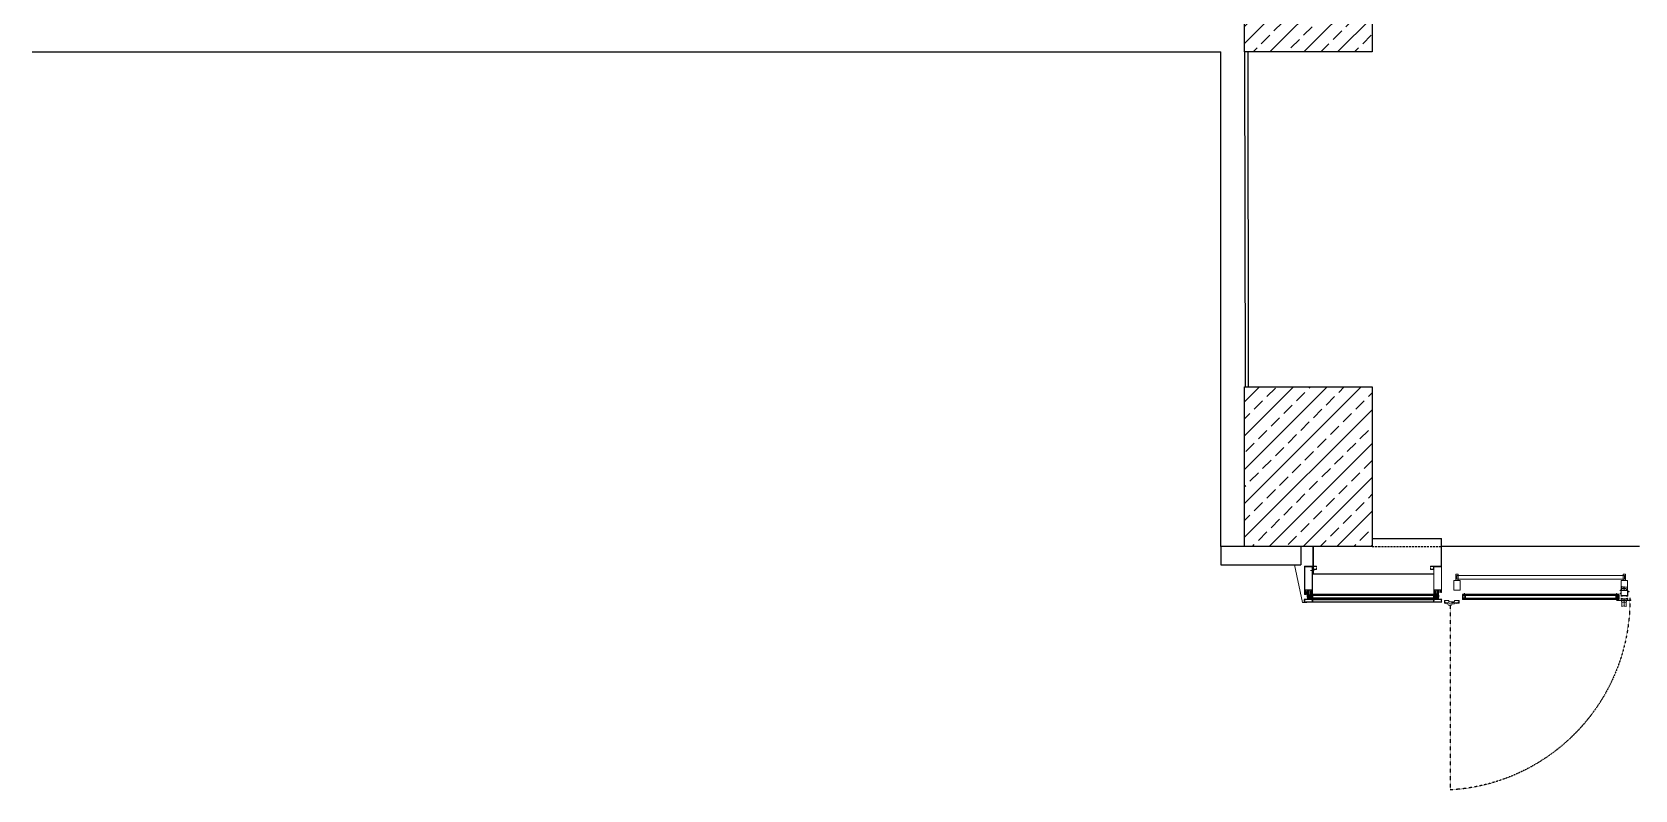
# Model space of a CAD drawing. Header units: metres. Extents: x -11418 to 773, y -8631 to 3561.
# Drawn here: x -5038 to -4034, y -8559 to -8083 of the extents above; entities that cross this region are included whole.
import ezdxf

# ---------------------------------------------------------------- set-up
doc = ezdxf.new("R2010")
doc.units = ezdxf.units.M
doc.header["$LTSCALE"] = 0.01
doc.header["$MEASUREMENT"] = 0
doc.linetypes.add('HIDDEN', pattern=[9.525, 6.35, -3.175])
doc.layers.get('0').update_dxf_attribs({"color": 30, "lineweight": 0})
for name, color, linetype in [('AG-DOOR-OPENING', 9, 'HIDDEN'), ('AG-ELEV-02', 152, 'Continuous'), ('AG-HIDDEN', 9, 'HIDDEN'), ('AG-PLASTER', 73, 'Continuous'), ('CAM', 1, 'Continuous'), ('V-0_Hatch_Concrete', 252, 'Continuous'), ('V-2_Column', 160, 'Continuous')]:
    doc.layers.add(name, color=color, linetype=linetype)
for name, color, linetype, lineweight in [('AG-Profile_Aluminium', 122, 'Continuous', 9), ('AG-Wall', 4, 'Continuous', 20), ('Cephe Duvarı', 3, 'Continuous', 30)]:
    doc.layers.add(name, color=color, linetype=linetype, lineweight=lineweight)

# ---------------------------------------------------------------- blocks, each defined once
blk = doc.blocks.new('150714_ARSA$0$KOLON 80X120')
at = {"layer": 'V-0_Hatch_Concrete'}
h = blk.add_hatch(dxfattribs=at)
h.set_pattern_fill('ANSI33', color=256, scale=60)
h.set_pattern_definition([(45, (-19036.79, -4512.143), (-10.606602, 10.606602), []), (45, (-19026.183, -4512.143), (-10.606602, 10.606602), [7.5, -3.75])])
h.paths.add_polyline_path([(0, 100), (80, 100), (80, 0), (0, 0)])
at = {"layer": 'V-2_Column'}
blk.add_lwpolyline([(0, 100), (80, 100), (80, 0), (0, 0), (0, 100)], dxfattribs=at)
blk = doc.blocks.new('150714_ARSA$0$Kolon 80x80')
at = {"layer": 'V-0_Hatch_Concrete'}
h = blk.add_hatch(dxfattribs=at)
h.set_pattern_fill('ANSI33', color=256, scale=0.6)
h.set_pattern_definition([(45, (-173.56495, -48.76922), (-0.10606602, 0.10606602), []), (45, (-173.45888, -48.76922), (-0.10606602, 0.10606602), [0.075, -0.0375])])
h.paths.add_polyline_path([(0, 0.8), (0.8, 0.8), (0.8, 0), (0, 0)])
blk.add_lwpolyline([(0, 0.8), (0.8, 0.8), (0.8, 0), (0, 0), (0, 0.8)])
blk = doc.blocks.new('A$C671812AB')
at = {"ltscale": 2.5}
blk.add_line((-17336, -3299), (-17359, -3299), dxfattribs=at)
at = {"layer": 'AG-ELEV-02', "ltscale": 2.5}
for p, q in [((-16971, -3099), (-16536, -3099)), ((-16536, -3273), (-16536, -3099)), ((-15296, -3149), (-16536, -3149)), ((-16586, -3323), (-17341, -3323))]:
    blk.add_line(p, q, dxfattribs=at)
at = {"layer": 'AG-ELEV-02'}
for p, q in [((-16588, -3499), (-17347, -3499)), ((-16588, -3483), (-17346, -3483)), ((-17345, -3483), (-17345, -3499)), ((-16588, -3483), (-16588, -3499))]:
    blk.add_line(p, q, dxfattribs=at)
at = {"layer": 'AG-HIDDEN', "ltscale": 200}
blk.add_line((-16971, -3149), (-16536, -3149), dxfattribs=at)
at = {"layer": 'AG-Profile_Aluminium'}
for p, q in [((-17409, -3501), (-17459, -3264)), ((-17381, -3501), (-17409, -3501))]:
    blk.add_line(p, q, dxfattribs=at)
for points in [[(-17340, -3152), (-17344, -3152), (-17344, -3323), (-17340, -3323), (-17340, -3152)], [(-17321, -3280), (-17320, -3280), (-17321, -3280), (-17321, -3274), (-17339, -3274), (-17339, -3292), (-17321, -3292), (-17321, -3285), (-17320, -3285), (-17320, -3293), (-17340, -3293), (-17340, -3273), (-17320, -3273), (-17320, -3280)], [(-16605, -3280), (-16606, -3280), (-16605, -3280), (-16605, -3274), (-16587, -3274), (-16587, -3292), (-16605, -3292), (-16605, -3285), (-16606, -3285), (-16606, -3293), (-16586, -3293), (-16586, -3273), (-16606, -3273), (-16606, -3280)]]:
    blk.add_lwpolyline(points, dxfattribs=at)
for points in [[(-17355, -3436), (-17356, -3437, -0.280185), (-17356, -3437), (-17357, -3437, -0.414214), (-17358, -3437), (-17358, -3432, -0.414214), (-17356, -3430), (-17354, -3430), (-17354, -3430, -0.414214), (-17354, -3429), (-17351, -3429, -0.414214), (-17350, -3430), (-17350, -3430), (-17348, -3430), (-17348, -3424, 0.414214), (-17350, -3422), (-17366, -3422), (-17366, -3439), (-17365, -3439), (-17365, -3440, -0.414898), (-17366, -3440), (-17366, -3440), (-17366, -3458), (-17367, -3459), (-17368, -3459, -0.401727), (-17369, -3458), (-17369, -3458), (-17369, -3458), (-17369, -3457), (-17369, -3457), (-17369, -3457), (-17369, -3456), (-17369, -3455), (-17369, -3455), (-17369, -3455), (-17369, -3454), (-17369, -3454), (-17369, -3453), (-17369, -3453), (-17369, -3452), (-17369, -3452), (-17369, -3451), (-17369, -3451), (-17369, -3451), (-17369, -3450), (-17369, -3450), (-17369, -3449), (-17369, -3448), (-17369, -3448), (-17369, -3448), (-17369, -3447), (-17369, -3447), (-17369, -3446), (-17369, -3446), (-17369, -3445), (-17369, -3445), (-17369, -3444), (-17369, -3444), (-17369, -3444), (-17369, -3443), (-17369, -3442), (-17369, -3442), (-17369, -3442), (-17371, -3440, 0.414204), (-17371, -3440), (-17373, -3442), (-17373, -3443), (-17373, -3443), (-17373, -3443), (-17373, -3444), (-17373, -3445), (-17373, -3445), (-17373, -3446), (-17373, -3446), (-17373, -3446), (-17373, -3447), (-17373, -3447), (-17373, -3448), (-17373, -3449), (-17373, -3449), (-17373, -3449), (-17373, -3450), (-17373, -3450), (-17373, -3451), (-17373, -3451), (-17373, -3452), (-17373, -3452), (-17373, -3453), (-17373, -3453), (-17373, -3453), (-17373, -3454), (-17373, -3454), (-17373, -3455), (-17373, -3456), (-17373, -3456), (-17373, -3456), (-17373, -3457), (-17373, -3457), (-17373, -3458), (-17373, -3458), (-17373, -3459), (-17373, -3459, -0.259555), (-17374, -3459), (-17375, -3459), (-17376, -3458), (-17376, -3440), (-17376, -3440, -0.414214), (-17377, -3440), (-17377, -3439), (-17376, -3439), (-17376, -3422), (-17393, -3422, 0.414214), (-17394, -3424), (-17394, -3430), (-17392, -3430), (-17392, -3430, -0.414214), (-17391, -3429), (-17388, -3429, -0.414214), (-17388, -3430), (-17388, -3430), (-17386, -3430, -0.414214), (-17384, -3432), (-17384, -3437, -0.414214), (-17385, -3437), (-17386, -3437, -0.280185), (-17386, -3437), (-17387, -3436), (-17387, -3436), (-17386, -3436), (-17386, -3433, 0.414214), (-17386, -3432), (-17389, -3432), (-17390, -3432), (-17390, -3432), (-17394, -3432, 0.414214), (-17394, -3433), (-17394, -3436), (-17393, -3436), (-17393, -3436), (-17393, -3437, -0.280185), (-17394, -3437), (-17396, -3437, -0.414214), (-17396, -3437), (-17396, -3273, -0.414214), (-17396, -3273), (-17347, -3273, -0.400911), (-17346, -3273), (-17346, -3437, -0.414214), (-17347, -3437), (-17348, -3437, -0.280185), (-17349, -3437), (-17349, -3436), (-17349, -3436), (-17348, -3436), (-17348, -3433, 0.414214), (-17349, -3432), (-17352, -3432), (-17352, -3432), (-17353, -3432), (-17356, -3432, 0.414214), (-17356, -3433), (-17356, -3436), (-17355, -3436)], [(-16545, -3436), (-16546, -3437, -0.280185), (-16546, -3437), (-16547, -3437, -0.414214), (-16548, -3437), (-16548, -3432, -0.414214), (-16546, -3430), (-16544, -3430), (-16544, -3430, -0.414214), (-16544, -3429), (-16541, -3429, -0.414214), (-16540, -3430), (-16540, -3430), (-16538, -3430), (-16538, -3424, 0.414214), (-16540, -3422), (-16556, -3422), (-16556, -3439), (-16555, -3439), (-16555, -3440, -0.414898), (-16556, -3440), (-16556, -3440), (-16556, -3458), (-16557, -3459), (-16558, -3459, -0.401727), (-16559, -3458), (-16559, -3458), (-16559, -3458), (-16559, -3457), (-16559, -3457), (-16559, -3457), (-16559, -3456), (-16559, -3455), (-16559, -3455), (-16559, -3455), (-16559, -3454), (-16559, -3454), (-16559, -3453), (-16559, -3453), (-16559, -3452), (-16559, -3452), (-16559, -3451), (-16559, -3451), (-16559, -3451), (-16559, -3450), (-16559, -3450), (-16559, -3449), (-16559, -3448), (-16559, -3448), (-16559, -3448), (-16559, -3447), (-16559, -3447), (-16559, -3446), (-16559, -3446), (-16559, -3445), (-16559, -3445), (-16559, -3444), (-16559, -3444), (-16559, -3444), (-16559, -3443), (-16559, -3442), (-16559, -3442), (-16559, -3442), (-16561, -3440, 0.414204), (-16561, -3440), (-16563, -3442), (-16563, -3443), (-16563, -3443), (-16563, -3443), (-16563, -3444), (-16563, -3445), (-16563, -3445), (-16563, -3446), (-16563, -3446), (-16563, -3446), (-16563, -3447), (-16563, -3447), (-16563, -3448), (-16563, -3449), (-16563, -3449), (-16563, -3449), (-16563, -3450), (-16563, -3450), (-16563, -3451), (-16563, -3451), (-16563, -3452), (-16563, -3452), (-16563, -3453), (-16563, -3453), (-16563, -3453), (-16563, -3454), (-16563, -3454), (-16563, -3455), (-16563, -3456), (-16563, -3456), (-16563, -3456), (-16563, -3457), (-16563, -3457), (-16563, -3458), (-16563, -3458), (-16563, -3459), (-16563, -3459, -0.259555), (-16564, -3459), (-16565, -3459), (-16566, -3458), (-16566, -3440), (-16566, -3440, -0.414214), (-16567, -3440), (-16567, -3439), (-16566, -3439), (-16566, -3422), (-16583, -3422, 0.414214), (-16584, -3424), (-16584, -3430), (-16582, -3430), (-16582, -3430, -0.414214), (-16581, -3429), (-16578, -3429, -0.414214), (-16578, -3430), (-16578, -3430), (-16576, -3430, -0.414214), (-16574, -3432), (-16574, -3437, -0.414214), (-16575, -3437), (-16576, -3437, -0.280185), (-16576, -3437), (-16577, -3436), (-16577, -3436), (-16576, -3436), (-16576, -3433, 0.414214), (-16576, -3432), (-16579, -3432), (-16580, -3432), (-16580, -3432), (-16584, -3432, 0.414214), (-16584, -3433), (-16584, -3436), (-16583, -3436), (-16583, -3436), (-16583, -3437, -0.280185), (-16584, -3437), (-16586, -3437, -0.414214), (-16586, -3437), (-16586, -3273, -0.414214), (-16586, -3273), (-16537, -3273, -0.400911), (-16536, -3273), (-16536, -3437, -0.414214), (-16537, -3437), (-16538, -3437, -0.280185), (-16539, -3437), (-16539, -3436), (-16539, -3436), (-16538, -3436), (-16538, -3433, 0.414214), (-16539, -3432), (-16542, -3432), (-16542, -3432), (-16543, -3432), (-16546, -3432, 0.414214), (-16546, -3433), (-16546, -3436), (-16545, -3436)], [(-17371, -3497), (-17347, -3497, 0.415475), (-17347, -3497), (-17347, -3489), (-17348, -3488, -0.734294), (-17347, -3485, 0.180054), (-17346, -3485), (-17346, -3483, -1.029401), (-17346, -3483), (-17346, -3497, -0.414214), (-17347, -3499), (-17395, -3499, -0.414214), (-17397, -3497), (-17397, -3483, -1.029594), (-17396, -3483), (-17396, -3485, 0.18004), (-17395, -3485, -0.734976), (-17394, -3488), (-17395, -3489), (-17395, -3497, 0.415536), (-17395, -3497)], [(-17369, -3478), (-17369, -3478), (-17369, -3479, 0.280182), (-17368, -3479), (-17367, -3479, 0.414214), (-17366, -3479), (-17366, -3469, -0.198912), (-17365, -3468), (-17365, -3467, 0.198912), (-17364, -3466), (-17364, -3456, 0.414214), (-17365, -3455), (-17365, -3455, 0.414214), (-17366, -3456), (-17366, -3464, -0.414156), (-17366, -3464), (-17370, -3464, -0.414272), (-17370, -3464), (-17370, -3463, -0.414214), (-17370, -3463), (-17370, -3463, -0.244698), (-17370, -3463), (-17369, -3464, 0.414214), (-17369, -3464), (-17369, -3464), (-17369, -3462, 0.244698), (-17370, -3462), (-17370, -3462, -0.414214), (-17370, -3462), (-17370, -3461, -0.414214), (-17370, -3461), (-17370, -3461, -0.244698), (-17370, -3461), (-17369, -3462, 0.414214), (-17369, -3462), (-17369, -3461), (-17369, -3460, 0.244698), (-17370, -3460), (-17370, -3460, -0.414214), (-17370, -3460), (-17370, -3458, -0.414214), (-17370, -3458), (-17370, -3458, -0.244698), (-17370, -3458), (-17369, -3459, 0.414214), (-17369, -3459), (-17369, -3459), (-17369, -3458, 0.244698), (-17370, -3458), (-17370, -3458, -0.414214), (-17370, -3457), (-17370, -3456, -0.414214), (-17370, -3456), (-17370, -3456, -0.244698), (-17370, -3456), (-17369, -3457, 0.414214), (-17369, -3457), (-17369, -3457), (-17369, -3456, 0.244698), (-17370, -3456), (-17370, -3456, -0.414214), (-17370, -3455), (-17370, -3454, -0.414214), (-17370, -3454), (-17370, -3454, -0.244698), (-17370, -3454), (-17369, -3455, 0.414214), (-17369, -3455), (-17369, -3455), (-17370, -3453, 0), (-17370, -3453, 0.244698), (-17371, -3452), (-17371, -3452, 0.244698), (-17372, -3453), (-17374, -3455), (-17373, -3455, 0.414214), (-17373, -3455), (-17372, -3454, -0.244698), (-17372, -3454), (-17372, -3454, -0.414214), (-17372, -3454), (-17372, -3455, -0.414214), (-17372, -3456), (-17372, -3456, 0.244698), (-17373, -3456), (-17374, -3457), (-17373, -3457, 0.414214), (-17373, -3457), (-17372, -3456, -0.244698), (-17372, -3456), (-17372, -3456, -0.414214), (-17372, -3456), (-17372, -3457, -0.414214), (-17372, -3458), (-17372, -3458, 0.244698), (-17373, -3458), (-17374, -3459), (-17373, -3459, 0.414214), (-17373, -3459), (-17372, -3458, -0.244698), (-17372, -3458), (-17372, -3458, -0.414214), (-17372, -3458), (-17372, -3460, -0.414214), (-17372, -3460), (-17372, -3460, 0.244698), (-17373, -3460), (-17374, -3461), (-17373, -3462, 0.414214), (-17373, -3462), (-17372, -3461, -0.244698), (-17372, -3461), (-17372, -3461, -0.414214), (-17372, -3461), (-17372, -3462, -0.414214), (-17372, -3462), (-17372, -3462, 0.244698), (-17373, -3462), (-17374, -3464), (-17373, -3464, 0.414214), (-17373, -3464), (-17372, -3463, -0.244698), (-17372, -3463), (-17372, -3463, -0.414214), (-17372, -3463), (-17372, -3464, -0.414214), (-17372, -3464), (-17376, -3464, -0.414214), (-17376, -3464), (-17376, -3456, 0.414214), (-17377, -3455), (-17378, -3455, 0.414214), (-17378, -3456), (-17378, -3466, 0.198912), (-17377, -3467), (-17377, -3468, -0.198912), (-17376, -3469), (-17376, -3479, 0.414214), (-17376, -3479), (-17374, -3479, 0.280182), (-17373, -3479), (-17373, -3478), (-17373, -3478), (-17374, -3478), (-17374, -3475, -0.414214), (-17374, -3474), (-17372, -3474), (-17371, -3474), (-17371, -3474), (-17369, -3474, -0.414214), (-17368, -3475), (-17368, -3478)], [(-17371, -3438, 0.414204), (-17371, -3438), (-17373, -3440, -0.668177), (-17374, -3439), (-17374, -3422), (-17368, -3422), (-17368, -3439, -0.668169), (-17369, -3440)], [(-16561, -3497), (-16537, -3497, 0.415475), (-16537, -3497), (-16537, -3489), (-16538, -3488, -0.734294), (-16537, -3485, 0.180054), (-16536, -3485), (-16536, -3483, -1.029401), (-16536, -3483), (-16536, -3497, -0.414214), (-16537, -3499), (-16585, -3499, -0.414214), (-16587, -3497), (-16587, -3483, -1.029594), (-16586, -3483), (-16586, -3485, 0.18004), (-16585, -3485, -0.734976), (-16584, -3488), (-16585, -3489), (-16585, -3497, 0.415536), (-16585, -3497)], [(-16559, -3478), (-16559, -3478), (-16559, -3479, 0.280182), (-16558, -3479), (-16557, -3479, 0.414214), (-16556, -3479), (-16556, -3469, -0.198912), (-16555, -3468), (-16555, -3467, 0.198912), (-16554, -3466), (-16554, -3456, 0.414214), (-16555, -3455), (-16555, -3455, 0.414214), (-16556, -3456), (-16556, -3464, -0.414156), (-16556, -3464), (-16560, -3464, -0.414272), (-16560, -3464), (-16560, -3463, -0.414214), (-16560, -3463), (-16560, -3463, -0.244698), (-16560, -3463), (-16559, -3464, 0.414214), (-16559, -3464), (-16559, -3464), (-16559, -3462, 0.244698), (-16560, -3462), (-16560, -3462, -0.414214), (-16560, -3462), (-16560, -3461, -0.414214), (-16560, -3461), (-16560, -3461, -0.244698), (-16560, -3461), (-16559, -3462, 0.414214), (-16559, -3462), (-16559, -3461), (-16559, -3460, 0.244698), (-16560, -3460), (-16560, -3460, -0.414214), (-16560, -3460), (-16560, -3458, -0.414214), (-16560, -3458), (-16560, -3458, -0.244698), (-16560, -3458), (-16559, -3459, 0.414214), (-16559, -3459), (-16559, -3459), (-16559, -3458, 0.244698), (-16560, -3458), (-16560, -3458, -0.414214), (-16560, -3457), (-16560, -3456, -0.414214), (-16560, -3456), (-16560, -3456, -0.244698), (-16560, -3456), (-16559, -3457, 0.414214), (-16559, -3457), (-16559, -3457), (-16559, -3456, 0.244698), (-16560, -3456), (-16560, -3456, -0.414214), (-16560, -3455), (-16560, -3454, -0.414214), (-16560, -3454), (-16560, -3454, -0.244698), (-16560, -3454), (-16559, -3455, 0.414214), (-16559, -3455), (-16559, -3455), (-16560, -3453, 0), (-16560, -3453, 0.244698), (-16561, -3452), (-16561, -3452, 0.244698), (-16562, -3453), (-16564, -3455), (-16563, -3455, 0.414214), (-16563, -3455), (-16562, -3454, -0.244698), (-16562, -3454), (-16562, -3454, -0.414214), (-16562, -3454), (-16562, -3455, -0.414214), (-16562, -3456), (-16562, -3456, 0.244698), (-16563, -3456), (-16564, -3457), (-16563, -3457, 0.414214), (-16563, -3457), (-16562, -3456, -0.244698), (-16562, -3456), (-16562, -3456, -0.414214), (-16562, -3456), (-16562, -3457, -0.414214), (-16562, -3458), (-16562, -3458, 0.244698), (-16563, -3458), (-16564, -3459), (-16563, -3459, 0.414214), (-16563, -3459), (-16562, -3458, -0.244698), (-16562, -3458), (-16562, -3458, -0.414214), (-16562, -3458), (-16562, -3460, -0.414214), (-16562, -3460), (-16562, -3460, 0.244698), (-16563, -3460), (-16564, -3461), (-16563, -3462, 0.414214), (-16563, -3462), (-16562, -3461, -0.244698), (-16562, -3461), (-16562, -3461, -0.414214), (-16562, -3461), (-16562, -3462, -0.414214), (-16562, -3462), (-16562, -3462, 0.244698), (-16563, -3462), (-16564, -3464), (-16563, -3464, 0.414214), (-16563, -3464), (-16562, -3463, -0.244698), (-16562, -3463), (-16562, -3463, -0.414214), (-16562, -3463), (-16562, -3464, -0.414214), (-16562, -3464), (-16566, -3464, -0.414214), (-16566, -3464), (-16566, -3456, 0.414214), (-16567, -3455), (-16568, -3455, 0.414214), (-16568, -3456), (-16568, -3466, 0.198912), (-16567, -3467), (-16567, -3468, -0.198912), (-16566, -3469), (-16566, -3479, 0.414214), (-16566, -3479), (-16564, -3479, 0.280182), (-16563, -3479), (-16563, -3478), (-16563, -3478), (-16564, -3478), (-16564, -3475, -0.414214), (-16564, -3474), (-16562, -3474), (-16561, -3474), (-16561, -3474), (-16559, -3474, -0.414214), (-16558, -3475), (-16558, -3478)], [(-16561, -3438, 0.414204), (-16561, -3438), (-16563, -3440, -0.668177), (-16564, -3439), (-16564, -3422), (-16558, -3422), (-16558, -3439, -0.668169), (-16559, -3440)]]:
    blk.add_lwpolyline(points, format="xyb", close=True, dxfattribs=at)
for points in [[(-17348, -3421), (-17394, -3421), (-17394, -3277), (-17348, -3277)], [(-16538, -3421), (-16584, -3421), (-16584, -3277), (-16538, -3277)], [(-17374, -3472), (-17368, -3472), (-17368, -3466), (-17374, -3466)], [(-16564, -3472), (-16558, -3472), (-16558, -3466), (-16564, -3466)]]:
    blk.add_lwpolyline(points, close=True, dxfattribs=at)
at = {"layer": 'AG-Profile_Aluminium', "color": 9}
for points in [[(-17357, -3479), (-17358, -3480), (-17359, -3480), (-17358, -3479, 0.834458), (-17359, -3479), (-17359, -3480), (-17360, -3480), (-17360, -3479, 0.834458), (-17360, -3479), (-17361, -3480), (-17362, -3480), (-17362, -3480, 0.363249), (-17362, -3479), (-17368, -3479, -0.414214), (-17369, -3478), (-17369, -3478), (-17368, -3478), (-17368, -3477, 0.543452), (-17374, -3477), (-17374, -3478), (-17373, -3478), (-17373, -3478, -0.414214), (-17374, -3479), (-17380, -3479, 0.363249), (-17380, -3480), (-17380, -3480), (-17381, -3480), (-17382, -3479, 0.834458), (-17382, -3479), (-17382, -3480), (-17383, -3480), (-17383, -3479, 0.834458), (-17384, -3479), (-17383, -3480), (-17384, -3480), (-17385, -3479, 0.834458), (-17385, -3479), (-17385, -3480), (-17386, -3480), (-17386, -3479, 0.834458), (-17387, -3479), (-17386, -3480), (-17387, -3480), (-17388, -3479, 0.834458), (-17388, -3479), (-17388, -3480), (-17389, -3480), (-17389, -3479, 0.834458), (-17390, -3479), (-17389, -3480), (-17390, -3480), (-17391, -3479, 0.834458), (-17391, -3479), (-17391, -3480), (-17392, -3480), (-17392, -3479, 0.834458), (-17393, -3479), (-17392, -3480), (-17393, -3480), (-17394, -3479, 0.834458), (-17394, -3479), (-17394, -3480), (-17395, -3480), (-17395, -3479, 0.833224), (-17396, -3479), (-17396, -3479, -0.121295), (-17396, -3480, -0.083975), (-17398, -3479, 0.853065), (-17398, -3479, -0.075674), (-17396, -3482, 0.344474), (-17395, -3482), (-17373, -3482, 0.253164), (-17372, -3482, -0.541002), (-17370, -3482, 0.253164), (-17369, -3482), (-17347, -3482, 0.344474), (-17346, -3482, -0.075525), (-17344, -3479, 0.853065), (-17345, -3479, -0.085692), (-17347, -3480, -0.114183), (-17346, -3479), (-17346, -3479, 0.833224), (-17347, -3479), (-17347, -3480), (-17348, -3480), (-17348, -3479, 0.834458), (-17348, -3479), (-17349, -3480), (-17350, -3480), (-17349, -3479, 0.834458), (-17350, -3479), (-17350, -3480), (-17351, -3480), (-17351, -3479, 0.834458), (-17351, -3479), (-17352, -3480), (-17353, -3480), (-17352, -3479, 0.834458), (-17353, -3479), (-17353, -3480), (-17354, -3480), (-17354, -3479, 0.834458), (-17354, -3479), (-17355, -3480), (-17356, -3480), (-17355, -3479, 0.834458), (-17356, -3479), (-17356, -3480), (-17357, -3480), (-17357, -3479, 0.834458)], [(-17386, -3450, 0.433199), (-17383, -3447), (-17384, -3439, -0.414214), (-17383, -3438), (-17383, -3438, 0.414214), (-17383, -3438), (-17383, -3438, 0.414214), (-17383, -3437), (-17386, -3437, -0.414214), (-17387, -3436), (-17387, -3435), (-17386, -3435), (-17386, -3435, 0.384615), (-17394, -3435), (-17394, -3435), (-17393, -3435), (-17393, -3436, -0.414214), (-17394, -3437), (-17396, -3437), (-17396, -3449, 0.213288), (-17394, -3450, -0.005109)], [(-17395, -3447), (-17394, -3447), (-17394, -3447), (-17386, -3446), (-17386, -3446), (-17385, -3446), (-17384, -3447, -0.436697), (-17386, -3449, 0.010178), (-17394, -3449, -0.26621), (-17395, -3449), (-17395, -3448, -0.414214)], [(-17387, -3443, 0.425894), (-17386, -3443), (-17387, -3441, 0.3686), (-17387, -3440), (-17392, -3440, 0.375315), (-17393, -3441), (-17393, -3444, 0.490444), (-17392, -3444)], [(-17389, -3434, 0.142901), (-17391, -3434), (-17391, -3437, 0.414214), (-17391, -3437), (-17389, -3437, 0.414214), (-17389, -3437)], [(-17356, -3450, -0.433199), (-17359, -3447), (-17358, -3439, 0.414214), (-17359, -3438), (-17359, -3438, -0.414214), (-17359, -3438), (-17359, -3438, -0.414214), (-17359, -3437), (-17356, -3437, 0.414214), (-17355, -3436), (-17355, -3435), (-17356, -3435), (-17356, -3435, -0.384615), (-17348, -3435), (-17348, -3435), (-17349, -3435), (-17349, -3436, 0.414214), (-17348, -3437), (-17346, -3437), (-17346, -3449, -0.213288), (-17348, -3450, 0.005109)], [(-17348, -3447), (-17348, -3447), (-17348, -3447), (-17356, -3446), (-17356, -3446), (-17357, -3446), (-17358, -3447, 0.436697), (-17356, -3449, -0.010178), (-17348, -3449, 0.26621), (-17347, -3449), (-17347, -3448, 0.414214)], [(-17355, -3443, -0.425894), (-17356, -3443), (-17355, -3441, -0.3686), (-17355, -3440), (-17350, -3440, -0.375315), (-17350, -3441), (-17349, -3444, -0.490444), (-17350, -3444)], [(-17354, -3434, -0.142901), (-17351, -3434), (-17351, -3437, -0.414214), (-17351, -3437), (-17353, -3437, -0.414214), (-17354, -3437)], [(-16576, -3450, 0.433199), (-16573, -3447), (-16574, -3439, -0.414214), (-16573, -3438), (-16573, -3438, 0.414214), (-16573, -3438), (-16573, -3438, 0.414214), (-16573, -3437), (-16576, -3437, -0.414214), (-16577, -3436), (-16577, -3435), (-16576, -3435), (-16576, -3435, 0.384615), (-16584, -3435), (-16584, -3435), (-16583, -3435), (-16583, -3436, -0.414214), (-16584, -3437), (-16586, -3437), (-16586, -3449, 0.213288), (-16584, -3450, -0.005109)], [(-16585, -3447), (-16584, -3447), (-16584, -3447), (-16576, -3446), (-16576, -3446), (-16575, -3446), (-16574, -3447, -0.436697), (-16576, -3449, 0.010178), (-16584, -3449, -0.26621), (-16585, -3449), (-16585, -3448, -0.414214)], [(-16577, -3443, 0.425894), (-16576, -3443), (-16577, -3441, 0.3686), (-16577, -3440), (-16582, -3440, 0.375315), (-16583, -3441), (-16583, -3444, 0.490444), (-16582, -3444)], [(-16579, -3434, 0.142901), (-16581, -3434), (-16581, -3437, 0.414214), (-16581, -3437), (-16579, -3437, 0.414214), (-16579, -3437)]]:
    blk.add_lwpolyline(points, format="xyb", close=True, dxfattribs=at)
blk.add_lwpolyline([(-16570, -3480), (-16570, -3480), (-16571, -3480), (-16572, -3479, 0.834458), (-16572, -3479), (-16572, -3480), (-16573, -3480), (-16573, -3479, 0.834458), (-16574, -3479), (-16573, -3480), (-16574, -3480), (-16575, -3479, 0.834458), (-16575, -3479), (-16575, -3480), (-16576, -3480), (-16576, -3479, 0.834458), (-16577, -3479), (-16576, -3480), (-16577, -3480), (-16578, -3479, 0.834458), (-16578, -3479), (-16578, -3480), (-16579, -3480), (-16579, -3479, 0.834458), (-16580, -3479), (-16579, -3480), (-16580, -3480), (-16581, -3479, 0.834458), (-16581, -3479), (-16581, -3480), (-16582, -3480), (-16582, -3479, 0.834458), (-16583, -3479), (-16582, -3480), (-16583, -3480), (-16584, -3479, 0.834458), (-16584, -3479), (-16584, -3480), (-16585, -3480), (-16585, -3479, 0.833224), (-16586, -3479), (-16586, -3479, -0.121295), (-16586, -3480, -0.083975), (-16588, -3479, 0.853065), (-16588, -3479, -0.075674), (-16586, -3482, 0.344474), (-16585, -3482), (-16563, -3482, 0.253164), (-16562, -3482, -0.541002), (-16560, -3482, 0.253164), (-16559, -3482), (-16537, -3482, 0.344474), (-16536, -3482, -0.075525), (-16534, -3479, 0.853065), (-16535, -3479, -0.085692), (-16537, -3480, -0.114183), (-16536, -3479), (-16536, -3479, 0.833224), (-16537, -3479), (-16537, -3480), (-16538, -3480), (-16538, -3479, 0.834458), (-16538, -3479), (-16539, -3480), (-16540, -3480), (-16539, -3479, 0.834458), (-16540, -3479), (-16540, -3480), (-16541, -3480), (-16541, -3479, 0.834458), (-16541, -3479), (-16542, -3480), (-16543, -3480), (-16542, -3479, 0.834458), (-16543, -3479), (-16543, -3480), (-16544, -3480), (-16544, -3479, 0.834458), (-16544, -3479), (-16545, -3480), (-16546, -3480), (-16545, -3479, 0.834458), (-16546, -3479), (-16546, -3480), (-16547, -3480), (-16547, -3479, 0.834458), (-16547, -3479), (-16548, -3480), (-16549, -3480), (-16548, -3479, 0.834458), (-16549, -3479), (-16549, -3480), (-16550, -3480), (-16550, -3479, 0.834458), (-16550, -3479), (-16551, -3480), (-16552, -3480), (-16552, -3480, 0.363249), (-16552, -3479), (-16558, -3479, -0.414214), (-16559, -3478), (-16559, -3478), (-16558, -3478), (-16558, -3477, 0.543452), (-16564, -3477), (-16564, -3478), (-16563, -3478), (-16563, -3478, -0.414214), (-16564, -3479), (-16570, -3479)], format="xyb", dxfattribs=at)
at = {"layer": 'CAM'}
for p, q in [((-16573, -3450), (-17359, -3450)), ((-17359, -3456), (-17359, -3450)), ((-16573, -3452), (-17359, -3452)), ((-16573, -3454), (-17359, -3454)), ((-16573, -3456), (-17359, -3456)), ((-16573, -3473), (-17359, -3473)), ((-17359, -3479), (-17359, -3473)), ((-16573, -3475), (-17359, -3475)), ((-16573, -3477), (-17359, -3477)), ((-16573, -3479), (-17359, -3479)), ((-16573, -3456), (-16573, -3450)), ((-16573, -3479), (-16573, -3473)), ((-16553, -3479), (-16559, -3479))]:
    blk.add_line(p, q, dxfattribs=at)
for points in [[(-17346, -3456), (-17346, -3473), (-17352, -3473), (-17354, -3471), (-17354, -3458), (-17352, -3456)], [(-17347, -3457), (-17352, -3457), (-17353, -3459), (-17353, -3471), (-17352, -3473), (-17347, -3473)], [(-16586, -3456), (-16586, -3473), (-16580, -3473), (-16578, -3471), (-16578, -3458), (-16580, -3456)], [(-16585, -3457), (-16580, -3457), (-16579, -3459), (-16579, -3471), (-16580, -3473), (-16585, -3473)]]:
    blk.add_lwpolyline(points, close=True, dxfattribs=at)
for centre, start, end in [((-17398, -3465), 347.7895, 12.2105), ((-16534, -3465), 167.7895, 192.2105)]:
    blk.add_arc(centre, 40.2, start, end, dxfattribs=at)
blk = doc.blocks.new('kol2')
for p, q in [((-14, 0), (-17, -10)), ((-14, 0), (-14, 11)), ((-14, 0), (14, 0)), ((14, 0), (14, 12)), ((14, 0), (17, -10)), ((-14, -85), (-17, -75)), ((-14, -85), (14, -85)), ((-14, -85), (-14, -112)), ((14, -85), (17, -75)), ((14, -85), (14, -113))]:
    blk.add_line(p, q)
at = {"color": 1}
for p, q in [((0, 12), (0, -15)), ((0, -113), (0, -70))]:
    blk.add_line(p, q, dxfattribs=at)
at = {"color": 9}
for points, start_tangent, end_tangent in [([(14, 12), (2, 7), (-14, 11)], (-0.984808, 0.173648), (-0.996195, 0.087156)), ([(14, -113), (2, -108), (-14, -112)], (-0.984808, -0.173648), (-0.996195, -0.087156))]:
    blk.add_spline(points, degree=3, dxfattribs=dict(at, start_tangent=start_tangent, end_tangent=end_tangent))
blk = doc.blocks.new('domina')
for p, q in [((45, -20), (38, -20)), ((42, -8), (44, -8)), ((42, -17), (42, -23))]:
    blk.add_line(p, q)
for points in [[(30, -15), (-9, -12), (-9, -9), (-13, -9), (-13, -11), (-11, -11), (-11, -12), (-15, -12), (-15, 0), (14, 0), (14, -4, 0.414214), (18, -8), (42, -8)], [(44, -8, 0.414214), (48, -4), (48, 0), (77, 0), (77, -12), (73, -12), (73, -11), (75, -11), (75, -9), (71, -9), (71, -12), (53, -15)]]:
    blk.add_lwpolyline(points, format="xyb")
for points in [[(30, -16), (-10, -13), (-10, -10), (-12, -10), (-12, -11), (-11, -11), (-11, -13), (-15, -13), (-15, -16), (29, -22)], [(53, -16), (72, -13), (72, -10), (74, -10), (74, -11), (73, -11), (73, -13), (77, -13), (77, -16), (54, -22)]]:
    blk.add_lwpolyline(points)
blk.add_circle((42, -20), 12.5)
blk = doc.blocks.new('A$C608D590C')
at = {"layer": 'AG-DOOR-OPENING', "linetype": 'HIDDEN', "ltscale": 0.1}
blk.add_line((41, 2137), (1208, 2137), dxfattribs=at)
blk.add_arc((16, 2204), 1194, 269.4525, 356.7922, dxfattribs=at)
at = {"layer": 'AG-Profile_Aluminium', "ltscale": 100}
for p, q in [((-44, 1071), (-41, 1071)), ((-44, 1024), (-44, 1071)), ((-36, 1024), (-44, 1024)), ((-42, 1069), (-42, 1069)), ((-42, 1069), (-42, 1066)), ((-42, 1066), (-33, 1066)), ((-42, 1064), (-42, 1026)), ((-11, 1064), (-42, 1064)), ((-42, 1026), (-11, 1026)), ((-41, 1071), (-40, 1070)), ((-40, 1069), (-41, 1069)), ((-41, 1069), (-41, 1069)), ((-40, 1070), (-40, 1069)), ((-36, 1024), (-36, 1015)), ((-35, 1014), (-34, 1014)), ((-22, 1024), (-34, 1024)), ((-34, 1015), (-34, 1024)), ((-32, 1066), (-24, 1066)), ((-26, 1070), (-25, 1071)), ((-26, 1069), (-26, 1070)), ((-25, 1069), (-26, 1069)), ((-25, 1071), (-22, 1071)), ((-24, 1069), (-25, 1069)), ((-24, 1066), (-24, 1069)), ((-22, 1070), (-22, 1071)), ((-22, 1066), (-22, 1070)), ((-22, 1066), (-8, 1066)), ((-8, 1024), (-21, 1024)), ((-11, 1026), (-11, 1064)), ((-9, 1065), (-7, 1064)), ((-9, 1065), (-9, 1065)), ((-9, 1060), (-9, 1064)), ((-7, 1061), (-9, 1060)), ((-9, 1060), (-9, 1060)), ((-9, 1057), (-7, 1058)), ((-9, 1034), (-9, 1057)), ((-9, 1033), (-7, 1032)), ((-7, 1030), (-9, 1031)), ((-9, 1031), (-9, 1031)), ((-9, 1030), (-9, 1026)), ((-9, 1026), (-9, 1026)), ((-9, 1026), (-7, 1026)), ((-6, 1067), (-8, 1066)), ((-8, 1066), (-8, 1066)), ((-6, 1023), (-8, 1024)), ((-8, 1024), (-8, 1024)), ((-7, 1064), (-7, 1064)), ((-7, 1059), (-7, 1061)), ((-7, 1031), (-7, 1030)), ((-7, 1026), (-7, 1027)), ((-6, 1064), (-6, 1067)), ((-6, 1064), (-6, 1064)), ((-6, 1027), (-6, 1026)), ((-6, 1026), (-6, 1024)), ((7, 1064), (7, 1067)), ((7, 1026), (7, 1024)), ((8, 1067), (9, 1066)), ((10, 1065), (8, 1064)), ((8, 1064), (8, 1064)), ((8, 1064), (8, 1064)), ((8, 1059), (8, 1061)), ((8, 1031), (8, 1030)), ((8, 1027), (8, 1026)), ((8, 1026), (8, 1027)), ((10, 1026), (8, 1026)), ((8, 1023), (9, 1024)), ((9, 1066), (9, 1066)), ((9, 1066), (14, 1066)), ((9, 1061), (10, 1060)), ((10, 1057), (9, 1058)), ((10, 1033), (9, 1032)), ((9, 1030), (10, 1031)), ((20, 1024), (9, 1024)), ((9, 1024), (9, 1024)), ((11, 1065), (10, 1065)), ((10, 1060), (11, 1060)), ((10, 1031), (11, 1031)), ((11, 1026), (10, 1026)), ((11, 1060), (11, 1064)), ((11, 1034), (11, 1057)), ((11, 1030), (11, 1026)), ((12, 1064), (12, 1026)), ((19, 1064), (13, 1064)), ((13, 1026), (19, 1026)), ((15, 1066), (15, 1067)), ((15, 1067), (15, 1067)), ((16, 1067), (16, 1066)), ((16, 1066), (19, 1066)), ((17, 1091), (17, 1093)), ((17, 1093), (21, 1093)), ((18, 1091), (17, 1091)), ((17, 1085), (17, 1088)), ((17, 1088), (18, 1088)), ((17, 1085), (18, 1085)), ((17, 1012), (17, 1010)), ((17, 1012), (18, 1012)), ((17, 1010), (18, 1009)), ((17, 1006), (17, 1005)), ((18, 1006), (17, 1006)), ((18, 1092), (18, 1091)), ((18, 1088), (18, 1087)), ((19, 1086), (18, 1086)), ((18, 1086), (18, 1085)), ((18, 1012), (18, 1012)), ((19, 1011), (18, 1011)), ((18, 1010), (18, 1010)), ((18, 1006), (18, 1006)), ((20, 1092), (19, 1092)), ((19, 1087), (20, 1087)), ((19, 1011), (20, 1010)), ((20, 1005), (19, 1005)), ((20, 1087), (20, 1092)), ((20, 1066), (20, 1086)), ((20, 1026), (20, 1064)), ((20, 1012), (20, 1024)), ((20, 1010), (20, 1006)), ((21, 1093), (21, 1005)), ((17, 1004), (21, 1004))]:
    blk.add_line(p, q, dxfattribs=at)
at = {"layer": 'AG-Profile_Aluminium', "color": 152}
for points in [[(-104, 2075), (-104, 2113), (-44, 2113), (-44, 2075)], [(-144, 2086), (-144, 2101), (-104, 2101), (-104, 2086)], [(-137, 1045), (-137, 2095), (-113, 2095), (-113, 1045)], [(-144, 1038), (-144, 1053), (-104, 1053), (-104, 1038)], [(-104, 1026), (-104, 1064), (-44, 1064), (-44, 1026)]]:
    blk.add_lwpolyline(points, close=True, dxfattribs=at)
at = {"layer": 'AG-Profile_Aluminium', "color": 8}
for points in [[(-16, 2055, 1), (-16, 2056), (-18, 2057, -0.315299), (-18, 2057), (-18, 2057, 0.8391), (-19, 2058), (-21, 2051, 0.520567), (-21, 2050), (-20, 2050, -0.414214), (-20, 2050), (-20, 2048, -0.520567), (-21, 2047), (-22, 2048, 0.414214), (-22, 2047), (-23, 2046, 0.414214), (-22, 2046), (-20, 2045, 0.067914), (-20, 2045), (-15, 2044, 0.87281), (-14, 2045), (-18, 2046, -0.315299), (-18, 2046), (-18, 2050, -0.520567), (-17, 2050), (-15, 2049, 1), (-15, 2050), (-18, 2051, -0.315299), (-18, 2052), (-18, 2055, -0.520567), (-17, 2056)], [(-16, 1084, -1), (-16, 1083), (-18, 1083, 0.315299), (-18, 1082), (-18, 1082, -0.8391), (-19, 1082), (-21, 1089, -0.520567), (-21, 1089), (-20, 1089, 0.414214), (-20, 1089), (-20, 1092, 0.520567), (-21, 1092), (-22, 1092, -0.414214), (-22, 1092), (-23, 1093, -0.414214), (-22, 1094), (-20, 1095, -0.067914), (-20, 1095), (-15, 1095, -0.87281), (-14, 1094), (-18, 1093, 0.315299), (-18, 1093), (-18, 1089, 0.520567), (-17, 1089), (-15, 1090, -1), (-15, 1089), (-18, 1088, 0.315299), (-18, 1088), (-18, 1084, 0.520567), (-17, 1084)]]:
    blk.add_lwpolyline(points, format="xyb", close=True, dxfattribs=at)
at = {"layer": 'AG-Profile_Aluminium', "ltscale": 100}
for centre, radius, start, end in [((-44, 1071), 0.25, 90, 180), ((-42, 1069), 0.25, 60, 90), ((-42, 1069), 0.25, 90, 180), ((-42, 1066), 0.25, 180, 270), ((-42, 1064), 0.25, 90, 180), ((-42, 1026), 0.25, 180, 270), ((-41, 1071), 0.25, 45, 90), ((-41, 1069), 0.25, 240, 270), ((-40, 1070), 0.25, 0, 45), ((-40, 1069), 0.25, 270, 0), ((-36, 1024), 0.5, 0, 90), ((-35, 1015), 0.5, 180, 270), ((-34, 1024), 0.25, 90, 180), ((-34, 1015), 0.25, 270, 0), ((-33, 1066), 0.25, 27.0357, 90), ((-33, 1066), 0.3, 207.0357, 332.9646), ((-32, 1066), 0.25, 90.0009, 152.9646), ((-26, 1070), 0.25, 135, 180), ((-26, 1069), 0.25, 180, 270), ((-25, 1071), 0.25, 90, 135), ((-25, 1069), 0.25, 270, 300), ((-24, 1069), 0.25, 0, 120), ((-24, 1066), 0.25, 270, 0), ((-22, 1071), 0.25, 0, 90), ((-22, 1070), 0.25, 270, 0), ((-22, 1070), 0.25, 90, 180), ((-22, 1066), 0.25, 180, 270), ((-21, 1024), 0.3, 27.0357, 152.9643), ((-22, 1025), 0.25, 270, 332.9643), ((-21, 1025), 0.25, 207.0357, 270), ((-11, 1064), 0.25, 0, 90), ((-11, 1026), 0.25, 270, 0), ((-9, 1064), 0.3, 75, 90), ((-9, 1064), 0.3, 90, 233.1301), ((-9, 1064), 0.2, 0, 53.1301), ((-9, 1060), 0.2, 180, 270), ((-9, 1060), 0.3, 270, 301.3118), ((-8, 1057), 1, 120, 180), ((-8, 1034), 1, 180, 240), ((-9, 1030), 0.2, 90, 180), ((-9, 1030), 0.3, 58.6882, 90), ((-9, 1026), 0.2, 306.8699, 0), ((-9, 1026), 0.3, 126.8699, 270), ((-9, 1026), 0.3, 270, 285), ((-8, 1066), 0.2, 270, 0), ((-8, 1066), 0.2, 110, 180), ((-8, 1024), 0.2, 180, 250), ((-8, 1024), 0.2, 0, 90), ((-7, 1064), 0.2, 195, 315), ((-7, 1064), 0.2, 15, 75), ((-7, 1061), 0.197, 358.4256, 122.8862), ((-8, 1059), 1, 300, 0), ((-8, 1031), 1, 0, 60), ((-7, 1030), 0.197, 237.1138, 1.5744), ((-7, 1027), 0.2, 45, 165), ((-7, 1027), 0.2, 285, 345), ((-6, 1067), 0.3, 355, 110), ((-6, 1064), 0.2, 315, 355), ((-6, 1026), 0.2, 5, 45), ((-6, 1024), 0.3, 250, 5), ((8, 1067), 0.3, 70, 185), ((8, 1064), 0.2, 185, 225), ((8, 1026), 0.2, 135, 175), ((8, 1024), 0.3, 175, 290), ((8, 1064), 0.2, 105, 165), ((8, 1064), 0.2, 225, 345), ((8, 1061), 0.197, 57.1138, 181.5744), ((9, 1059), 1, 180, 240), ((9, 1031), 1, 120, 180), ((8, 1030), 0.197, 178.4256, 302.8862), ((8, 1027), 0.2, 15, 135), ((8, 1027), 0.2, 195, 255), ((9, 1066), 0.2, 0, 70), ((9, 1066), 0.2, 180, 270), ((9, 1024), 0.2, 90, 180), ((9, 1024), 0.2, 290, 0), ((10, 1064), 0.3, 90, 105), ((10, 1060), 0.3, 238.6882, 270), ((10, 1057), 1, 0, 60), ((10, 1034), 1, 300, 0), ((10, 1030), 0.3, 90, 121.3118), ((10, 1026), 0.3, 255, 270), ((11, 1064), 0.3, 306.8699, 90), ((11, 1064), 0.2, 126.8699, 180), ((11, 1060), 0.2, 270, 0), ((11, 1030), 0.2, 0, 90), ((11, 1026), 0.3, 270, 53.1301), ((11, 1026), 0.2, 180, 233.1301), ((13, 1064), 0.25, 90, 180), ((13, 1026), 0.25, 180, 270), ((14, 1066), 0.25, 270.0009, 0.0009), ((15, 1067), 0.25, 90, 180), ((15, 1067), 0.25, 0, 90), ((16, 1066), 0.25, 180, 270), ((17, 1093), 0.25, 90, 180), ((17, 1091), 0.25, 180, 250), ((17, 1088), 0.25, 110, 180), ((17, 1085), 0.25, 180, 270), ((17, 1012), 0.25, 90, 180), ((17, 1010), 0.25, 180, 250), ((17, 1006), 0.25, 110, 180), ((17, 1005), 0.25, 180, 270), ((18, 1092), 0.25, 83.8138, 180), ((18, 1091), 0.2, 250, 0), ((18, 1088), 0.2, 0, 110), ((18, 1087), 0.25, 180, 276.2506), ((18, 1086), 0.25, 90, 180), ((18, 1085), 0.25, 270, 0), ((18, 1012), 0.25, 0, 90), ((18, 1012), 0.25, 180, 270), ((18, 1010), 0.25, 83.6598, 180), ((18, 1010), 0.2, 250, 0), ((18, 1006), 0.2, 0, 110), ((18, 1006), 0.25, 180, 276.3402), ((19, 1086), 0.25, 0, 90), ((19, 1066), 0.25, 270, 0), ((19, 1064), 0.25, 0, 90), ((19, 1026), 0.25, 270, 0), ((19, 1012), 0.25, 270, 0), ((20, 1092), 0.25, 0, 83.8138), ((20, 1087), 0.25, 276.2506, 0), ((20, 1010), 0.25, 0, 83.6598), ((20, 1006), 0.25, 276.3402, 0), ((21, 1093), 0.25, 0, 90), ((21, 1005), 0.5, 270, 0)]:
    blk.add_arc(centre, radius, start, end, dxfattribs=at)
at = {"layer": 'CAM'}
for p, q in [((-17, 1080), (-17, 2059)), ((-17, 2059), (15, 2059)), ((-11, 1080), (-11, 2059)), ((-11, 1080), (-11, 2049)), ((-11, 1080), (-11, 2049)), ((9, 1080), (9, 2059)), ((15, 1080), (15, 2059)), ((15, 1080), (15, 2059)), ((15, 1080), (15, 2049)), ((15, 1080), (15, 2049)), ((-17, 1080), (15, 1080))]:
    blk.add_line(p, q, dxfattribs=at)
for points in [[(-11, 2058), (-11, 2043), (9, 2043), (9, 2058)], [(7, 2045), (7, 2057), (-10, 2057), (-10, 2045)], [(-11, 1096), (-11, 1081), (9, 1081), (9, 1096)], [(7, 1095), (7, 1083), (-10, 1083), (-10, 1095)]]:
    blk.add_lwpolyline(points, close=True, dxfattribs=at)
at = {"layer": 'AG-Profile_Aluminium', "ltscale": 100, "rotation": 90}
for name, p in [('domina', (21, 2096)), ('kol2', (-54, 1047))]:
    blk.add_blockref(name, p, dxfattribs=at)

msp = doc.modelspace()

# ---------------------------------------------------------------- linework, layer by layer
at = {"layer": 'AG-PLASTER'}
msp.add_line((-4276.4, -8095.9), (-4276.1, -8305.9), dxfattribs=at)
at = {"layer": 'AG-Wall', "lineweight": -2, "ltscale": 0.3, "transparency": 33554687}
for p, q in [((-5038.3, -8095.9), (-4293.4, -8095.9)), ((-4293.4, -8405.9), (-4293.4, -8095.9)), ((-4278.4, -8095.9), (-4278.1, -8305.9))]:
    msp.add_line(p, q, dxfattribs=at)
at = {"layer": 'Cephe Duvarı', "lineweight": -2, "ltscale": 1000, "transparency": 33554687}
for p in [(-4243.2, -8405.9), (-4293.4, -8417.4)]:
    msp.add_line(p, (-4243.2, -8417.4), dxfattribs=at)
for points in [[(-4243.2, -8405.9), (-4293.4, -8405.9)], [(-4293.4, -8405.9), (-4293.4, -8417.4)]]:
    msp.add_lwpolyline(points, dxfattribs=at)

# ---------------------------------------------------------------- block references
at = {"xscale": 0.1, "yscale": 0.1, "zscale": 0.1}
msp.add_blockref('A$C671812AB', (-2501.3, -8091), dxfattribs=at)
at = {"xscale": -0.1, "yscale": 0.1, "zscale": 0.1, "rotation": 90}
msp.add_blockref('A$C608D590C', (-3935.9, -8437.7), dxfattribs=at)
at = {"layer": 'V-2_Column', "xscale": 100, "yscale": 100, "zscale": 100}
msp.add_blockref('150714_ARSA$0$Kolon 80x80', (-4278.4, -8095.9), dxfattribs=at)
at = {"layer": 'V-2_Column', "lineweight": -2, "transparency": 33554610}
msp.add_blockref('150714_ARSA$0$KOLON 80X120', (-4278.4, -8405.9), dxfattribs=at)

doc.saveas('drawing.dxf')
